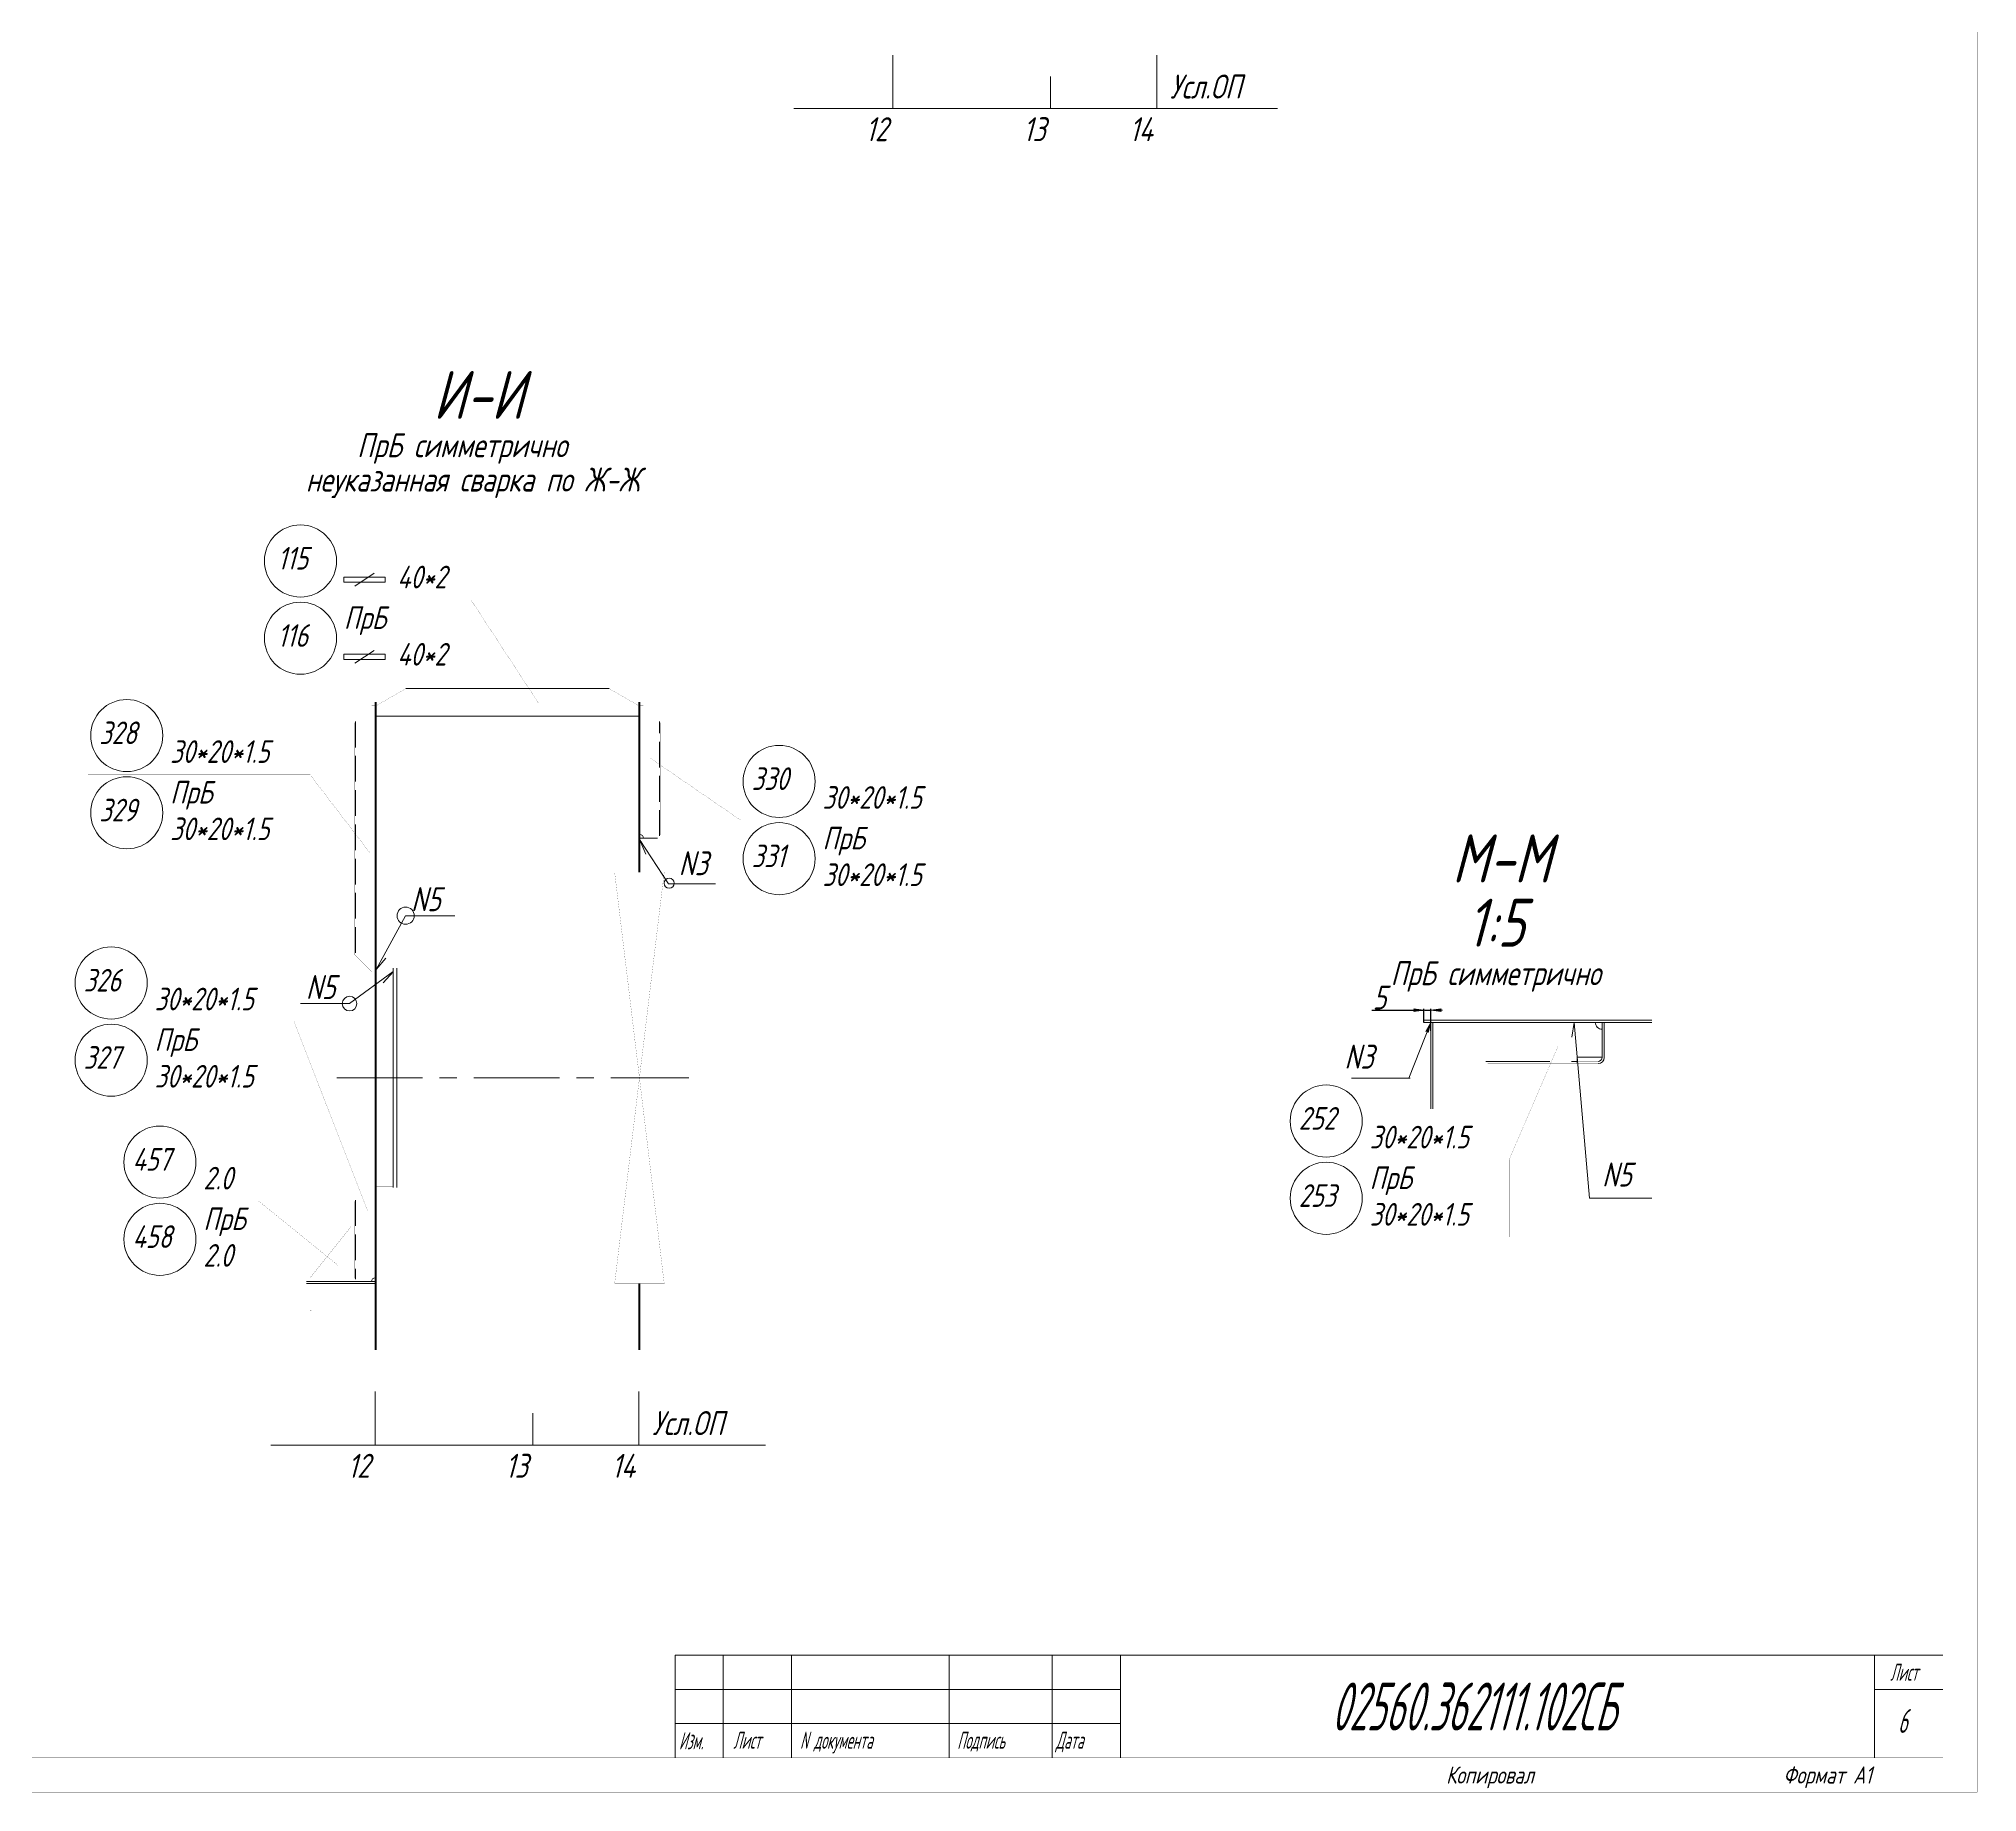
# Model space of a CAD drawing. Header units: millimetres. Extents: x 77380 to 135900, y -26587 to 17301.
# Drawn here: x 133072 to 135900, y -1866 to 693 of the extents above; entities that cross this region are included whole.
import ezdxf

# ---------------------------------------------------------------- set-up
doc = ezdxf.new("R2010")
doc.units = ezdxf.units.MM
for name, pattern in [('K5LT32768', [0]), ('K5LT32770', [0]), ('K5LT32772', [0]), ('K5LT32773', [50, 37.5, -12.5]), ('K5LT32776', [0]), ('K5LT32780', [0]), ('K5LT32781', [0]), ('K5LT32785', [200, 125, -25, 25, -25]), ('K5LT32795', [125, 93.75, -31.25]), ('K5LT32810', [0]), ('K5LT32835', [0]), ('K5LT_THIN', [0])]:
    doc.linetypes.add(name, pattern=pattern)
doc.layers.add('4001', color=7, linetype='Continuous')
doc.styles.add('KDIMTEXTSTYLE', font='GOST_AU.SHX', dxfattribs={"width": 0.96, "oblique": 15, "height": 5})
doc.styles.add('KTEXTSTYLE', font='GOST_AU.SHX', dxfattribs={"width": 0.96, "height": 5})
doc.dimstyles.new('KDIMSTYLE (1.00)', dxfattribs={"dimtxt": 5, "dimasz": 1, "dimexe": 2, "dimexo": 0, "dimgap": 1, "dimtad": 1, "dimtxsty": 'KDIMTEXTSTYLE', "dimsah": 1, "dimcen": 0, "dimdle": 1, "dimadec": 0, "dimazin": 0, "dimtfac": 0.667, "dimtmove": 0, "dimatfit": 3, "dimfxl": 1, "dimtvp": 1, "dimtolj": 1, "dimtzin": 0, "dimarcsym": 0})

# ---------------------------------------------------------------- blocks, each defined once
blk = doc.blocks.new('U33')
at = {"layer": '4001'}
blk.add_hatch(color=7, dxfattribs=at).paths.add_polyline_path([(134554.3, 13873), (134558, 13887.7), (134550.7, 13874.5), (134553.1, 13875.2)])
at = {"layer": '4001', "color": 7, "linetype": 'K5LT_THIN', "lineweight": 18}
for p, q in [((134525.8, 13806.3), (134558, 13887.7)), ((134550.7, 13874.5), (134558, 13887.7)), ((134553.1, 13875.2), (134550.7, 13874.5)), ((134554.3, 13873), (134553.1, 13875.2)), ((134558, 13887.7), (134554.3, 13873))]:
    blk.add_line(p, q, dxfattribs=at)
blk = doc.blocks.new('KDIMARROW_02')
blk.add_hatch(color=0).paths.add_polyline_path([(13.5, 0), (15, 2), (0, 0), (15, -2)])
at = {"color": 0, "linetype": 'K5LT_THIN', "lineweight": 18}
for p, q in [((15, 2), (0, 0)), ((0, 0), (15, -2)), ((0, 0), (17, 0)), ((13.5, 0), (15, 2)), ((15, -2), (13.5, 0))]:
    blk.add_line(p, q, dxfattribs=at)
at = {"layer": '4001', "color": 0, "linetype": 'K5LT_THIN', "lineweight": 18}
blk.add_line((0, 0), (-1, 0), dxfattribs=at)
blk = doc.blocks.new('D61')
at = {"color": 0, "lineweight": -2}
for p, q in [((135016.8, -724.6), (135093.1, -724.6)), ((135093.1, -742.3), (135093.1, -722.6)), ((135094.1, -724.6), (135102.1, -724.6)), ((135103.1, -754.7), (135103.1, -722.6))]:
    blk.add_line(p, q, dxfattribs=at)
at = {"layer": 'Defpoints', "color": 0, "lineweight": 100}
for p in [(135103.1, -724.6), (135093.1, -742.3), (135103.1, -754.7)]:
    blk.add_point(p, dxfattribs=at)
at = {"color": 0, "lineweight": -2, "rotation": 180}
blk.add_blockref('KDIMARROW_02', (135093.1, -724.6), dxfattribs=at)
at = {"color": 0, "lineweight": -2}
blk.add_blockref('KDIMARROW_02', (135103.1, -724.6), dxfattribs=at)
at = {"color": 7, "insert": (135028.2, -706.1), "char_height": 5, "attachment_point": 5, "style": 'KDIMTEXTSTYLE'}
blk.add_mtext('\\A1;\\H35.0;\\W0.965;\\Q15;\\Q15;\\H35.0;\\W0.965;\\Q15;\\H35.0;\\W0.965;\\Q15;\\Q15;5\\H35.0;\\W0.965;\\Q15;\\Q15;', dxfattribs=at)
blk = doc.blocks.new('U299')
at = {"color": 6, "linetype": 'K5LT32776', "lineweight": 18, "true_color": 0xff00ff}
for p, q in [((133455.3, 12964.4), (135305.3, 12964.4)), ((133455.3, 12814.4), (133455.3, 12964.4)), ((133525.3, 12964.4), (133525.3, 12814.4)), ((133625.3, 12964.4), (133625.3, 12814.4)), ((133855.3, 12964.4), (133855.3, 12814.4)), ((134005.3, 12814.4), (134005.3, 12964.4)), ((134105.3, 12964.4), (134105.3, 12814.4)), ((135205.3, 12814.4), (135205.3, 12964.4)), ((133455.3, 12864.4), (134105.3, 12864.4))]:
    blk.add_line(p, q, dxfattribs=at)
at = {"color": 7, "linetype": 'K5LT32780', "lineweight": 18}
for p, q in [((133455.3, 12914.4), (134105.3, 12914.4)), ((135205.3, 12914.4), (135305.3, 12914.4))]:
    blk.add_line(p, q, dxfattribs=at)
at = {"color": 7, "char_height": 2.5, "attachment_point": 1, "style": 'KTEXTSTYLE'}
for s, insert in [('\\H3.5;\\W0.965;\\Q15;\\Q15;\\W0.665;\\H25.00;Лист', (135228.3, 12951.9)), ('\\H3.5;\\W0.965;\\Q15;\\Q15;\\W0.665;\\H25.00;Изм.', (133461, 12851.9)), ('\\H3.5;\\W0.965;\\Q15;\\Q15;\\W0.665;\\H25.00;Лист', (133540.1, 12852.6)), ('\\H3.5;\\W0.965;\\Q15;\\Q15;\\W0.665;\\H25.00;N документа', (133637.6, 12852.6)), ('\\H3.5;\\W0.965;\\Q15;\\Q15;\\W0.665;\\H25.00;Подпись', (133866.9, 12852.6)), ('\\H3.5;\\W0.965;\\Q15;\\Q15;\\W0.665;\\H25.00;Дата', (134010.7, 12852.6))]:
    blk.add_mtext(s, dxfattribs=dict(at, insert=insert))
blk = doc.blocks.new('U298')
at = {"color": 7, "linetype": 'K5LT32780', "const_width": 0.18}
for points in [[(126945.3, 12764.4), (135355.3, 12764.4), (135355.3, 18704.4), (126945.3, 18704.4)], [(127145.3, 12814.4), (135305.3, 12814.4), (135305.3, 18654.4), (127145.3, 18654.4)]]:
    blk.add_lwpolyline(points, close=True, dxfattribs=at)
blk.add_blockref('U299', (0, 0))
at = {"color": 7, "char_height": 2.5, "attachment_point": 1, "style": 'KTEXTSTYLE'}
for s, insert in [('\\H3.5;\\W0.965;\\Q15;\\Q15;\\H25.00;Копировал', (134580.3, 12801.9)), ('\\H3.5;\\W0.965;\\Q15;\\Q15;\\H25.00;Формат А1', (135072.3, 12801.9))]:
    blk.add_mtext(s, dxfattribs=dict(at, insert=insert))
blk = doc.blocks.new('U327')
at = {"color": 7, "linetype": 'K5LT_THIN', "lineweight": 18}
for p, q in [((133062, 14043.3), (133019, 13964.7)), ((133019, 13964.7), (133020.9, 13968.2))]:
    blk.add_line(p, q, dxfattribs=at)
at = {"color": 7, "linetype": 'K5LT32835', "lineweight": 18}
for p, q in [((133019, 13964.8), (133019.1, 13964.8)), ((133019, 13964.7), (133019, 13964.7)), ((133019.1, 13965.1), (133019.3, 13965.2)), ((133019.1, 13965.1), (133019.2, 13965)), ((133019.1, 13965), (133019.2, 13965.1)), ((133019.1, 13965), (133019.2, 13965)), ((133019.1, 13964.9), (133019.1, 13964.9)), ((133019.1, 13964.9), (133019.1, 13964.9)), ((133019.1, 13964.8), (133019.1, 13964.8)), ((133019.1, 13964.8), (133019.1, 13964.8)), ((133019.2, 13965.4), (133019.4, 13965.5)), ((133019.2, 13965.4), (133019.3, 13965.2)), ((133019.2, 13965.3), (133019.4, 13965.4)), ((133019.2, 13965.3), (133019.2, 13965.1)), ((133019.2, 13965.3), (133019.4, 13965.3)), ((133019.2, 13965.2), (133019.2, 13965)), ((133019.2, 13965.2), (133019.3, 13965.2)), ((133019.3, 13965.7), (133019.6, 13965.8)), ((133019.3, 13965.7), (133019.4, 13965.4)), ((133019.3, 13965.6), (133019.6, 13965.7)), ((133019.3, 13965.6), (133019.4, 13965.3)), ((133019.3, 13965.6), (133019.5, 13965.6)), ((133019.3, 13965.5), (133019.3, 13965.3)), ((133019.3, 13965.5), (133019.5, 13965.5)), ((133019.4, 13966.1), (133019.8, 13966.2)), ((133019.4, 13966), (133019.8, 13966.1)), ((133019.4, 13966), (133019.5, 13965.7)), ((133019.4, 13965.9), (133019.7, 13966)), ((133019.4, 13965.9), (133019.5, 13965.6)), ((133019.4, 13965.8), (133019.7, 13965.9)), ((133019.4, 13965.8), (133019.7, 13965.9)), ((133019.4, 13965.8), (133019.5, 13965.5)), ((133019.5, 13966.4), (133020, 13966.5)), ((133019.5, 13966.4), (133019.7, 13965.9)), ((133019.5, 13966.3), (133020, 13966.4)), ((133019.5, 13966.3), (133019.6, 13965.8)), ((133019.5, 13966.2), (133019.9, 13966.3)), ((133019.5, 13966.1), (133019.9, 13966.3)), ((133019.5, 13966.1), (133019.6, 13965.7)), ((133019.6, 13966.7), (133020.2, 13966.9)), ((133019.6, 13966.6), (133020.2, 13966.8)), ((133019.6, 13966.7), (133019.8, 13966.1)), ((133019.6, 13966.6), (133020.1, 13966.7)), ((133019.6, 13966.6), (133019.8, 13966.1)), ((133019.6, 13966.5), (133020.1, 13966.6)), ((133019.6, 13966.4), (133020, 13966.6)), ((133019.6, 13966.5), (133019.7, 13966)), ((133019.7, 13967), (133020.4, 13967.2)), ((133019.7, 13966.9), (133020.3, 13967.1)), ((133019.7, 13967), (133019.9, 13966.4)), ((133019.7, 13966.9), (133020.3, 13967)), ((133019.7, 13966.8), (133020.3, 13967)), ((133019.7, 13966.9), (133019.9, 13966.3)), ((133019.7, 13966.8), (133019.8, 13966.2)), ((133019.8, 13967.4), (133020.1, 13966.6)), ((133019.8, 13967.3), (133020.3, 13967.4)), ((133019.8, 13967.2), (133020.3, 13967.4)), ((133019.8, 13967.2), (133020.4, 13967.3)), ((133019.8, 13967.1), (133020.4, 13967.3)), ((133019.8, 13967.2), (133020, 13966.5)), ((133019.8, 13967.1), (133020, 13966.4)), ((133019.9, 13967.6), (133020.1, 13966.8)), ((133019.9, 13967.6), (133019.9, 13967.6)), ((133019.9, 13967.5), (133020, 13967.6)), ((133019.9, 13967.5), (133020.1, 13966.7)), ((133019.9, 13967.4), (133020.1, 13967.5)), ((133019.9, 13967.4), (133020.2, 13967.5)), ((133020, 13967.6), (133020.2, 13966.8)), ((133020.1, 13967.5), (133020.3, 13967)), ((133020.1, 13967.5), (133020.2, 13966.9)), ((133020.2, 13967.4), (133020.3, 13967.1)), ((133020.3, 13967.4), (133020.4, 13967.2)), ((133020.4, 13967.4), (133020.4, 13967.2)), ((133020.4, 13967.3), (133020.4, 13967.3))]:
    blk.add_line(p, q, dxfattribs=at)
at = {"color": 7, "linetype": 'K5LT32835', "const_width": 0.18}
blk.add_lwpolyline([(133020.4, 13967.3), (133019, 13964.7), (133019.9, 13967.6)], close=True, dxfattribs=at)
blk = doc.blocks.new('U328')
at = {"color": 7, "linetype": 'K5LT_THIN', "lineweight": 18}
for p, q in [((132980.2, 13915), (133044, 13961.7)), ((133044, 13961.7), (133040.8, 13959.3))]:
    blk.add_line(p, q, dxfattribs=at)
at = {"color": 7, "linetype": 'K5LT32835', "lineweight": 18}
for p, q in [((133041.6, 13959.8), (133041.7, 13960)), ((133041.6, 13959.9), (133041.6, 13959.9)), ((133042.3, 13959.8), (133041.6, 13959.9)), ((133042.3, 13959.8), (133041.6, 13959.9)), ((133041.7, 13959.7), (133041.8, 13960.1)), ((133041.7, 13959.8), (133041.7, 13960)), ((133042.4, 13959.9), (133041.7, 13960)), ((133042.2, 13959.7), (133041.7, 13959.8)), ((133042.2, 13959.7), (133041.7, 13959.7)), ((133041.8, 13959.6), (133041.9, 13960.1)), ((133042.5, 13960), (133041.8, 13960.1)), ((133042.4, 13959.9), (133041.8, 13960)), ((133042.1, 13959.6), (133041.8, 13959.7)), ((133042.1, 13959.6), (133041.8, 13959.6)), ((133041.9, 13959.6), (133042, 13960.2)), ((133041.9, 13959.5), (133042, 13960.2)), ((133042.5, 13960.1), (133041.9, 13960.2)), ((133042, 13959.5), (133041.9, 13959.5)), ((133042, 13959.4), (133041.9, 13959.4)), ((133042, 13959.5), (133042.1, 13960.3)), ((133042, 13959.5), (133042.2, 13960.3)), ((133042.6, 13960.1), (133042, 13960.2)), ((133042.1, 13959.6), (133042.2, 13960.4)), ((133042.6, 13960.2), (133042.1, 13960.3)), ((133042.7, 13960.2), (133042.1, 13960.3)), ((133042.2, 13959.7), (133042.3, 13960.4)), ((133042.7, 13960.3), (133042.2, 13960.4)), ((133042.3, 13959.8), (133042.4, 13960.5)), ((133042.8, 13960.4), (133042.3, 13960.5)), ((133042.8, 13960.3), (133042.3, 13960.4)), ((133042.4, 13959.9), (133042.5, 13960.6)), ((133042.4, 13960), (133042.5, 13960.6)), ((133042.9, 13960.5), (133042.4, 13960.5)), ((133042.5, 13960), (133042.6, 13960.7)), ((133042.9, 13960.5), (133042.5, 13960.6)), ((133042.6, 13960.1), (133042.7, 13960.7)), ((133043, 13960.6), (133042.6, 13960.7)), ((133043, 13960.6), (133042.6, 13960.6)), ((133042.7, 13960.2), (133042.7, 13960.8)), ((133042.7, 13960.3), (133042.8, 13960.8)), ((133043.1, 13960.7), (133042.7, 13960.7)), ((133042.8, 13960.4), (133042.9, 13960.9)), ((133043.1, 13960.7), (133042.8, 13960.8)), ((133042.9, 13960.5), (133043, 13960.9)), ((133043.2, 13960.8), (133042.9, 13960.9)), ((133043.2, 13960.8), (133042.9, 13960.8)), ((133043, 13960.6), (133043, 13961)), ((133043.3, 13960.9), (133043, 13960.9)), ((133043.1, 13960.7), (133043.2, 13961.1)), ((133043.4, 13961), (133043.1, 13961.1)), ((133043.1, 13960.6), (133043.1, 13961)), ((133043.3, 13961), (133043.1, 13961)), ((133043.2, 13960.8), (133043.3, 13961.1)), ((133043.4, 13961.1), (133043.2, 13961.1)), ((133043.3, 13960.9), (133043.3, 13961.2)), ((133043.5, 13961.1), (133043.3, 13961.2)), ((133043.4, 13961.1), (133043.5, 13961.3)), ((133043.6, 13961.2), (133043.4, 13961.3)), ((133043.4, 13961), (133043.4, 13961.2)), ((133043.5, 13961.2), (133043.4, 13961.2)), ((133043.5, 13961.1), (133043.5, 13961.3)), ((133043.7, 13961.3), (133043.5, 13961.3)), ((133043.6, 13961.2), (133043.6, 13961.4)), ((133043.7, 13961.4), (133043.6, 13961.4)), ((133043.7, 13961.3), (133043.7, 13961.5)), ((133043.7, 13961.4), (133043.8, 13961.5)), ((133043.8, 13961.5), (133043.7, 13961.5)), ((133043.8, 13961.4), (133043.7, 13961.4)), ((133043.8, 13961.5), (133043.8, 13961.6)), ((133043.9, 13961.5), (133043.8, 13961.5)), ((133043.9, 13961.6), (133043.9, 13961.6)), ((133043.9, 13961.6), (133043.9, 13961.6)), ((133044, 13961.6), (133043.9, 13961.6)), ((133044, 13961.7), (133044, 13961.7))]:
    blk.add_line(p, q, dxfattribs=at)
at = {"color": 7, "linetype": 'K5LT32835', "const_width": 0.18}
blk.add_lwpolyline([(133041.6, 13959.9), (133044, 13961.7), (133041.9, 13959.4)], close=True, dxfattribs=at)
blk = doc.blocks.new('U329')
at = {"color": 7, "linetype": 'K5LT32835', "lineweight": 18}
for p, q in [((133404.1, 14153.1), (133404.1, 14153.1)), ((133404.2, 14153.1), (133404.1, 14153.1)), ((133404.3, 14152.9), (133404.2, 14153)), ((133404.2, 14153), (133404.2, 14153)), ((133404.3, 14153), (133404.2, 14152.9)), ((133404.2, 14153), (133404.2, 14153)), ((133404.4, 14152.9), (133404.3, 14152.9)), ((133404.4, 14152.9), (133404.3, 14152.8)), ((133404.3, 14152.9), (133404.3, 14152.8)), ((133404.5, 14152.8), (133404.3, 14152.8)), ((133404.5, 14152.8), (133404.4, 14152.6)), ((133404.4, 14152.8), (133404.4, 14152.7)), ((133404.6, 14152.6), (133404.4, 14152.7)), ((133404.5, 14152.7), (133404.4, 14152.7)), ((133404.6, 14152.7), (133404.5, 14152.5)), ((133404.5, 14152.7), (133404.5, 14152.5)), ((133404.7, 14152.5), (133404.5, 14152.6)), ((133404.8, 14152.5), (133404.5, 14152.5)), ((133404.6, 14152.6), (133404.6, 14152.4)), ((133404.7, 14152.5), (133404.6, 14152.3)), ((133404.9, 14152.3), (133404.6, 14152.4)), ((133404.9, 14152.4), (133404.6, 14152.4)), ((133404.7, 14152.5), (133404.7, 14152.2)), ((133404.8, 14152.4), (133404.7, 14152.2)), ((133405, 14152.2), (133404.7, 14152.3)), ((133405.1, 14152.1), (133404.7, 14152.2)), ((133404.8, 14152.4), (133404.8, 14152.1)), ((133404.9, 14152.3), (133404.8, 14152)), ((133405.3, 14152), (133404.8, 14152.1)), ((133405.2, 14152), (133404.8, 14152.1)), ((133405, 14152.3), (133404.9, 14151.9)), ((133405, 14152.2), (133404.9, 14151.9)), ((133405.3, 14151.9), (133404.9, 14152)), ((133405.4, 14151.8), (133404.9, 14151.9)), ((133405.1, 14152.2), (133405, 14151.8)), ((133405.1, 14152.1), (133405, 14151.7)), ((133405.6, 14151.6), (133405, 14151.8)), ((133405.5, 14151.7), (133405, 14151.8)), ((133405.2, 14152.1), (133405.1, 14151.6)), ((133405.2, 14152), (133405.1, 14151.6)), ((133405.7, 14151.6), (133405.1, 14151.7)), ((133405.7, 14151.5), (133405.1, 14151.6)), ((133405.3, 14151.9), (133405.2, 14151.4)), ((133405.3, 14151.9), (133405.2, 14151.5)), ((133405.9, 14151.3), (133405.2, 14151.5)), ((133405.8, 14151.4), (133405.2, 14151.5)), ((133405.4, 14151.8), (133405.3, 14151.3)), ((133405.4, 14151.8), (133405.3, 14151.3)), ((133406, 14151.2), (133405.3, 14151.4)), ((133406.1, 14151.1), (133405.3, 14151.3)), ((133405.5, 14151.7), (133405.4, 14151.1)), ((133405.5, 14151.7), (133405.4, 14151.2)), ((133406.2, 14151), (133405.4, 14151.2)), ((133406.1, 14151.1), (133405.4, 14151.2)), ((133405.7, 14151.6), (133405.5, 14151)), ((133405.6, 14151.6), (133405.5, 14151)), ((133406.2, 14150.9), (133405.5, 14151.1)), ((133406.1, 14150.9), (133405.5, 14151)), ((133406, 14150.8), (133405.5, 14150.9)), ((133405.8, 14151.5), (133405.6, 14150.8)), ((133405.7, 14151.5), (133405.6, 14150.9)), ((133406, 14150.8), (133405.6, 14150.9)), ((133405.9, 14150.7), (133405.6, 14150.8)), ((133405.8, 14151.4), (133405.7, 14150.7)), ((133405.9, 14151.3), (133405.7, 14150.7)), ((133405.8, 14150.7), (133405.7, 14150.7)), ((133405.7, 14150.6), (133405.7, 14150.6)), ((133405.9, 14151.3), (133405.8, 14150.7)), ((133406, 14151.2), (133405.9, 14150.8)), ((133406, 14151.2), (133405.9, 14150.7)), ((133406.1, 14151.1), (133406, 14150.8)), ((133406.1, 14151.1), (133406.1, 14150.9)), ((133406.2, 14151), (133406.2, 14150.9)), ((133406.2, 14151), (133406.2, 14150.9))]:
    blk.add_line(p, q, dxfattribs=at)
at = {"color": 7, "linetype": 'K5LT_THIN', "lineweight": 18}
for p, q in [((133404.1, 14153.1), (133406.3, 14149.8)), ((133445.6, 14089.8), (133404.1, 14153.1))]:
    blk.add_line(p, q, dxfattribs=at)
at = {"color": 7, "linetype": 'K5LT32835', "const_width": 0.18}
blk.add_lwpolyline([(133405.7, 14150.6), (133404.1, 14153.1), (133406.2, 14151)], close=True, dxfattribs=at)

msp = doc.modelspace()

# ---------------------------------------------------------------- linework, layer by layer
at = {"color": 1, "linetype": 'K5LT32781', "lineweight": 0, "true_color": 0xff0000}
for p, q in [((134318.129, 591.154), (134318.129, 669.279)), ((134703.13, 591.154), (134703.13, 669.279)), ((134548.129, 591.154), (134548.129, 638.029)), ((134173.363, 591.154), (134879.266, 591.154)), ((133562.556, -1359.232), (133562.556, -1281.107)), ((133947.557, -1359.232), (133947.557, -1281.107)), ((133792.556, -1359.232), (133792.556, -1312.357)), ((133410.328, -1359.232), (134132.46, -1359.232))]:
    msp.add_line(p, q, dxfattribs=at)
at = {"color": 1, "linetype": 'K5LT32772', "lineweight": 18, "true_color": 0xff0000}
for p, q in [((133577.226, -92.497), (133517.109, -92.497)), ((133517.109, -92.497), (133517.109, -100.012)), ((133517.109, -100.012), (133577.226, -100.012)), ((133533.077, -105.648), (133561.257, -86.861)), ((133577.226, -100.012), (133577.226, -92.497)), ((133577.226, -205.217), (133517.109, -205.217)), ((133517.109, -205.217), (133517.109, -212.732)), ((133517.109, -212.732), (133577.226, -212.732)), ((133533.077, -218.368), (133561.257, -199.581)), ((133577.226, -212.732), (133577.226, -205.217)), ((133607.358, -255.327), (133904.255, -255.327)), ((133947.557, -295.326), (133564.056, -295.326))]:
    msp.add_line(p, q, dxfattribs=at)
at = {"color": 3, "linetype": 'K5LT32768', "lineweight": 18, "true_color": 0x00ff00}
for p, q in [((133562.556, -1220.289), (133562.556, -274.989)), ((133562.556, -668.326), (133562.556, -279.926)), ((133564.056, -1220.289), (133564.056, -274.989)), ((133947.557, -523.326), (133947.557, -274.989)), ((133949.057, -523.326), (133949.057, -274.989)), ((133949.057, -279.926), (133949.057, -473.326)), ((133949.057, -473.326), (133974.557, -473.326)), ((133589.056, -983.327), (133589.056, -663.326)), ((133594.056, -983.327), (133594.056, -663.326)), ((135103.065, -868.519), (135103.065, -742.289)), ((135425.8, -739.289), (135106.065, -739.289)), ((135425.8, -742.289), (135106.065, -742.289)), ((135106.065, -868.519), (135106.065, -742.289)), ((135353.065, -742.289), (135136.065, -742.289)), ((135353.065, -793.399), (135353.065, -742.289)), ((135353.065, -793.29), (135353.065, -742.289)), ((135356.065, -793.399), (135356.065, -742.289)), ((135316.065, -793.29), (135353.065, -793.29)), ((133562.556, -1120.326), (133562.556, -978.326)), ((133562.556, -1120.326), (133462.556, -1120.326)), ((133562.556, -1123.326), (133462.556, -1123.326)), ((133537.057, -1120.326), (133562.556, -1120.326)), ((133947.557, -1220.289), (133947.557, -1123.326)), ((133949.057, -1220.289), (133949.057, -1123.326))]:
    msp.add_line(p, q, dxfattribs=at)
at = {"color": 1, "linetype": 'K5LT32773', "lineweight": 18, "true_color": 0xff0000}
for p, q in [((133534.002, -303.481), (133534.002, -644.771)), ((133977.611, -470.271), (133977.611, -303.481)), ((133534.002, -1001.881), (133534.002, -1117.271))]:
    msp.add_line(p, q, dxfattribs=at)
at = {"color": 7, "linetype": 'K5LT_THIN', "lineweight": 18}
for p, q in [((133949.057, -476.326), (133957.41, -496.679)), ((133564.056, -665.326), (133578.331, -648.586)), ((133589.056, -668.326), (133574.444, -684.772)), ((135106.065, -739.289), (135093.065, -739.289)), ((135093.065, -739.289), (135093.065, -742.289)), ((135106.065, -742.289), (135093.065, -742.289)), ((135312.115, -742.289), (135309.012, -764.069)), ((135334.565, -999.028), (135312.115, -742.289)), ((135334.565, -999.028), (135425.8, -999.028))]:
    msp.add_line(p, q, dxfattribs=at)
at = {"color": 7, "linetype": 'K5LT32780', "lineweight": 18}
for p, q in [((133990.674, -540.252), (134059.288, -540.252)), ((133607.081, -586.704), (133678.763, -586.704)), ((133453.597, -714.975), (133525.278, -714.975)), ((134987.509, -823.736), (135072.827, -823.736))]:
    msp.add_line(p, q, dxfattribs=at)
at = {"color": 1, "linetype": 'K5LT32795', "lineweight": 18, "true_color": 0xff0000}
msp.add_line((135183.175, -799.399), (135316.065, -799.399), dxfattribs=at)
at = {"color": 1, "linetype": 'K5LT32785', "lineweight": 18, "true_color": 0xff0000}
msp.add_line((133506.646, -823.326), (134020.192, -823.326), dxfattribs=at)
at = {"color": 1, "linetype": 'K5LT32772', "true_color": 0xff0000, "const_width": 0.18}
for points in [[(133397.343, -125.374), (133702.274, -125.488), (133800.656, -275.864)], [(133564.056, -295.326), (133564.056, -280.327), (133607.358, -255.327)], [(133947.557, -295.326), (133947.557, -280.327), (133904.255, -255.327)], [(133537.057, -300.426), (133532.502, -304.981), (133532.502, -643.271), (133537.057, -647.826)], [(133974.557, -473.326), (133979.111, -468.771), (133979.111, -304.981), (133974.557, -300.426)], [(134418.987, -447.044), (134095.76, -447.044), (133964.438, -357.021)], [(133143.849, -380.132), (133467.076, -380.132), (133554.989, -494.968)], [(133121.074, -741.175), (133444.301, -741.175), (133551.547, -1016.907)], [(134894.109, -942.669), (135217.336, -942.669), (135288.372, -777.897)], [(135177.065, -793.29), (135186.175, -802.399), (135316.065, -802.399), (135316.065, -793.29)], [(134894.109, -1055.388), (135217.336, -1055.388), (135217.336, -942.669)], [(133192.259, -1002.541), (133392.056, -1002.541), (133508.314, -1096.749)], [(133537.057, -998.827), (133532.502, -1003.381), (133532.502, -1115.772), (133537.057, -1120.326)], [(133467.557, -1123.326), (133467.557, -1163.326), (133469.556, -1163.326), (133469.556, -1123.326)]]:
    msp.add_lwpolyline(points, dxfattribs=at)
at = {"color": 3, "linetype": 'K5LT32768', "true_color": 0x00ff00, "const_width": 0.18}
for points in [[(133562.556, -279.926), (133557.557, -279.926), (133537.057, -300.426)], [(133974.557, -300.426), (133954.056, -279.926), (133949.057, -279.926)], [(133537.057, -647.826), (133557.557, -668.326), (133562.556, -668.326)], [(135136.065, -742.289), (135136.065, -752.289), (135177.065, -793.29)], [(135347.065, -802.399), (135316.174, -802.399), (135316.174, -799.399), (135347.065, -799.399)], [(133562.556, -978.326), (133557.557, -978.326), (133537.057, -998.827)]]:
    msp.add_lwpolyline(points, dxfattribs=at)
at = {"color": 4, "linetype": 'K5LT32810', "true_color": 0x00ffff, "const_width": 0.18}
msp.add_lwpolyline([(133947.557, -297.107), (133563.556, -297.107), (133563.556, -295.596), (133947.557, -295.596)], dxfattribs=at)
at = {"color": 6, "linetype": 'K5LT32776', "true_color": 0xff00ff, "const_width": 0.18}
for points in [[(133949.057, -473.326), (133989.056, -473.326), (133989.056, -476.326), (133949.057, -476.326)], [(133564.056, -665.326), (133589.056, -665.326), (133589.056, -668.326), (133564.056, -668.326)], [(133564.056, -981.326), (133589.056, -981.326), (133589.056, -978.326), (133564.056, -978.326)], [(133949.057, -1173.326), (133989.056, -1173.326), (133989.056, -1170.326), (133949.057, -1170.326)]]:
    msp.add_lwpolyline(points, dxfattribs=at)
at = {"color": 7, "linetype": 'K5LT32780', "const_width": 0.18}
msp.add_lwpolyline([(133984.457, -523.326), (133912.155, -523.326), (133984.457, -1123.326), (133912.155, -1123.326)], close=True, dxfattribs=at)
at = {"color": 2, "linetype": 'K5LT32770', "true_color": 0xffff00, "const_width": 0.18}
msp.add_lwpolyline([(133527.556, -1120.326), (133467.557, -1120.326), (133467.557, -1115.326), (133527.556, -1040.326), (133532.557, -1040.326), (133532.557, -1115.326), (133527.556, -1120.326)], dxfattribs=at)
at = {"color": 1, "linetype": 'K5LT32772', "lineweight": 18, "true_color": 0xff0000}
for centre in [(133453.703, -69.014), (133453.703, -181.734), (133200.209, -323.773), (134152.12, -390.684), (133200.209, -436.492), (134152.12, -503.404), (133177.434, -684.816), (133177.434, -797.535), (134950.469, -886.309), (133248.619, -946.181), (134950.469, -999.028), (133248.619, -1058.901)]:
    msp.add_circle(centre, 52.603, dxfattribs=at)
at = {"color": 7, "linetype": 'K5LT32780', "lineweight": 18}
for centre, radius in [((133991.674, -539.252), 7.264), ((133607.081, -586.704), 12.538), ((133525.278, -714.975), 10.683)]:
    msp.add_circle(centre, radius, dxfattribs=at)
at = {"color": 3, "linetype": 'K5LT32768', "lineweight": 18, "true_color": 0x00ff00}
for centre, radius, start, end in [((133949.057, -473.326), 5, 359.994995, 89.996246), ((135353.065, -742.289), 10, 179.999382, 270.000626), ((135347.064, -793.399), 6, 270.004578, 0.002716), ((135347.065, -793.399), 9.001, 270.001785, 359.998199), ((133562.556, -1120.326), 5, 90.003754, 180.00499)]:
    msp.add_arc(centre, radius, start, end, dxfattribs=at)

# ---------------------------------------------------------------- block references
for name in ['U298', 'U329', 'U327', 'U328', 'U33']:
    msp.add_blockref(name, (545.046, -14630.011))

# ---------------------------------------------------------------- texts
at = {"color": 7, "attachment_point": 1, "style": 'KTEXTSTYLE'}
for s, insert, char_height in [('\\H3.5;\\W0.965;\\Q15;\\Q15;\\H35.00;Усл.ОП', (134722.607, 640.754), 2.5), ('\\H3.5;\\W0.965;\\Q15;\\Q15;\\H70.00;И-И', (133647.178, 208.536), 2.5), ('\\H3.5;\\W0.965;\\Q15;\\Q15;\\H35.00;ПрБ симметрично', (133536.342, 117.332), 2.5), ('\\H3.5;\\W0.965;\\Q15;\\Q15;\\H35.00;неуказанная сварка по Ж-Ж', (133461.614, 67.274), 2.5), ('\\H3.5;\\W0.965;\\Q15;\\Q15;\\H33.00;{\\c255;115}', (133420.305, -48.538), 2.5), ('\\H3.5;\\W0.965;\\Q15;\\Q15;\\H33.00;{\\c255;40*2}', (133594.726, -75.935), 2.5), ('\\H3.5;\\W0.965;\\Q15;\\Q15;\\H33.00;{\\c16711935;ПрБ}', (133517.108, -135.212), 2.5), ('\\H3.5;\\W0.965;\\Q15;\\Q15;\\H33.00;{\\c255;116}', (133420.305, -161.258), 2.5), ('\\H3.5;\\W0.965;\\Q15;\\Q15;\\H33.00;{\\c255;40*2}', (133594.726, -188.655), 2.5), ('\\H3.5;\\W0.965;\\Q15;\\Q15;\\H33.00;{\\c255;328}', (133160.074, -303.297), 2.5), ('\\H3.5;\\W0.965;\\Q15;\\Q15;\\H33.00;{\\c255;30*20*1.5}', (133263.615, -330.694), 2.5), ('\\H3.5;\\W0.965;\\Q15;\\Q15;\\H33.00;{\\c16711935;ПрБ}', (133263.615, -389.971), 2.5), ('\\H3.5;\\W0.965;\\Q15;\\Q15;\\H33.00;{\\c255;330}', (134111.984, -370.208), 2.5), ('\\H3.5;\\W0.965;\\Q15;\\Q15;\\H33.00;{\\c255;329}', (133160.074, -416.017), 2.5), ('\\H3.5;\\W0.965;\\Q15;\\Q15;\\H33.00;{\\c255;30*20*1.5}', (134215.525, -397.605), 2.5), ('\\H3.5;\\W0.965;\\Q15;\\Q15;\\H33.00;{\\c255;30*20*1.5}', (133263.615, -443.414), 2.5), ('\\H3.5;\\W0.965;\\Q15;\\Q15;\\H33.00;{\\c16711935;ПрБ}', (134215.525, -456.882), 2.5), ('\\H3.5;\\W0.965;\\Q15;\\Q15;\\H70.00;М-М', (135133.827, -468.093), 2.5), ('\\H3.5;\\W0.965;\\Q15;\\Q15;\\H35.00;N3', (134005.646, -492.633), 2.5), ('\\H3.5;\\W0.965;\\Q15;\\Q15;\\H33.00;{\\c255;331}', (134111.984, -482.928), 2.5), ('\\H3.5;\\W0.965;\\Q15;\\Q15;\\H33.00;{\\c255;30*20*1.5}', (134215.525, -510.325), 2.5), ('\\H3.5;\\W0.965;\\Q15;\\Q15;\\H35.00;N5', (133615.053, -545.085), 2.5), ('\\H3.5;\\W0.965;\\Q15;\\Q15;\\H70.00;1:5', (135155.29, -561.914), 2.5), ('\\H3.5;\\W0.965;\\Q15;\\Q15;\\H33.00;{\\c255;326}', (133137.298, -664.34), 2.5), ('\\H3.5;\\W0.965;\\Q15;\\Q15;\\H35.00;N5', (133461.569, -673.355), 2.5), ('\\H3.5;\\W0.965;\\Q15;\\Q15;\\H35.00;ПрБ симметрично', (135044.454, -653.118), 2.5), ('\\H3.5;\\W0.965;\\Q15;\\Q15;\\H33.00;{\\c255;30*20*1.5}', (133240.839, -691.737), 2.5), ('\\H3.5;\\W0.965;\\Q15;\\Q15;\\H33.00;{\\c16711935;ПрБ}', (133240.839, -751.014), 2.5), ('\\H3.5;\\W0.965;\\Q15;\\Q15;\\H33.00;{\\c255;327}', (133137.298, -777.06), 2.5), ('\\H3.5;\\W0.965;\\Q15;\\Q15;\\H35.00;N3', (134977.009, -774.884), 2.5), ('\\H3.5;\\W0.965;\\Q15;\\Q15;\\H33.00;{\\c255;30*20*1.5}', (133240.839, -804.457), 2.5), ('\\H3.5;\\W0.965;\\Q15;\\Q15;\\H33.00;{\\c255;252}', (134910.333, -865.833), 2.5), ('\\H3.5;\\W0.965;\\Q15;\\Q15;\\H33.00;{\\c255;30*20*1.5}', (135013.874, -893.23), 2.5), ('\\H3.5;\\W0.965;\\Q15;\\Q15;\\H33.00;{\\c255;457}', (133208.483, -925.705), 2.5), ('\\H3.5;\\W0.965;\\Q15;\\Q15;\\H33.00;{\\c255;2.0}', (133312.024, -953.103), 2.5), ('\\H3.5;\\W0.965;\\Q15;\\Q15;\\H33.00;{\\c16711935;ПрБ}', (135013.874, -952.507), 2.5), ('\\H3.5;\\W0.965;\\Q15;\\Q15;\\H35.00;N5', (135353.009, -946.877), 2.5), ('\\H3.5;\\W0.965;\\Q15;\\Q15;\\H33.00;{\\c255;253}', (134910.333, -978.553), 2.5), ('\\H3.5;\\W0.965;\\Q15;\\Q15;\\H33.00;{\\c16711935;ПрБ}', (133312.024, -1012.38), 2.5), ('\\H3.5;\\W0.965;\\Q15;\\Q15;\\H33.00;{\\c255;30*20*1.5}', (135013.874, -1005.95), 2.5), ('\\H3.5;\\W0.965;\\Q15;\\Q15;\\H33.00;{\\c255;458}', (133208.483, -1038.426), 2.5), ('\\H3.5;\\W0.965;\\Q15;\\Q15;\\H33.00;{\\c255;2.0}', (133312.024, -1065.823), 2.5), ('\\H3.5;\\W0.965;\\Q15;\\Q15;\\H35.00;Усл.ОП', (133967.034, -1309.631), 2.5), ('{\\H70x;\\Q15;\\W0.665;02560.362111.102СБ}', (134957.901, -1705.652), 1), ('{\\H35x;\\Q15;\\W0.665;6}', (135784.768, -1744.152), 1)]:
    msp.add_mtext(s, dxfattribs=dict(at, insert=insert, char_height=char_height))
at = {"color": 7, "char_height": 2.5, "attachment_point": 1, "rotation": 359.999999, "style": 'KTEXTSTYLE'}
for s, insert in [('\\H3.5;\\W0.965;\\Q15;\\Q15;\\H35.00;{\\c255;12}', (134278.234, 578.518)), ('\\H3.5;\\W0.965;\\Q15;\\Q15;\\H35.00;{\\c255;13}', (134508.234, 578.518)), ('\\H3.5;\\W0.965;\\Q15;\\Q15;\\H35.00;{\\c255;14}', (134663.235, 578.518)), ('\\H3.5;\\W0.965;\\Q15;\\Q15;\\H35.00;{\\c255;12}', (133522.661, -1371.868)), ('\\H3.5;\\W0.965;\\Q15;\\Q15;\\H35.00;{\\c255;13}', (133752.661, -1371.868)), ('\\H3.5;\\W0.965;\\Q15;\\Q15;\\H35.00;{\\c255;14}', (133907.662, -1371.868))]:
    msp.add_mtext(s, dxfattribs=dict(at, insert=insert))

# ---------------------------------------------------------------- dimensions: what is measured, and where the dimension line sits
at = {"color": 7}
dim = msp.add_linear_dim(base=(135103.065, -724.581), p1=(135093.065, -742.289), p2=(135103.065, -754.728), text='\\H35.0;\\W0.965;\\Q15;\\Q15;\\H35.0;\\W0.965;\\Q15;\\H35.0;\\W0.965;\\Q15;\\Q15;5\\H35.0;\\W0.965;\\Q15;\\Q15;', dimstyle='KDIMSTYLE (1.00)', override={"dimexo": 0, "dimtoh": 1, "dimblk1": 'KDIMARROW_02', "dimblk2": 'KDIMARROW_02', "dimse1": 0, "dimse2": 0, "dimclrt": 7, "dimtmove": 1, "dimtolj": 1}, dxfattribs=at)
dim.commit()
dim.dimension.update_dxf_attribs({"geometry": 'D61', "text_midpoint": (135028.168, -708.934), "dimtype": 160})

doc.saveas('drawing.dxf')
